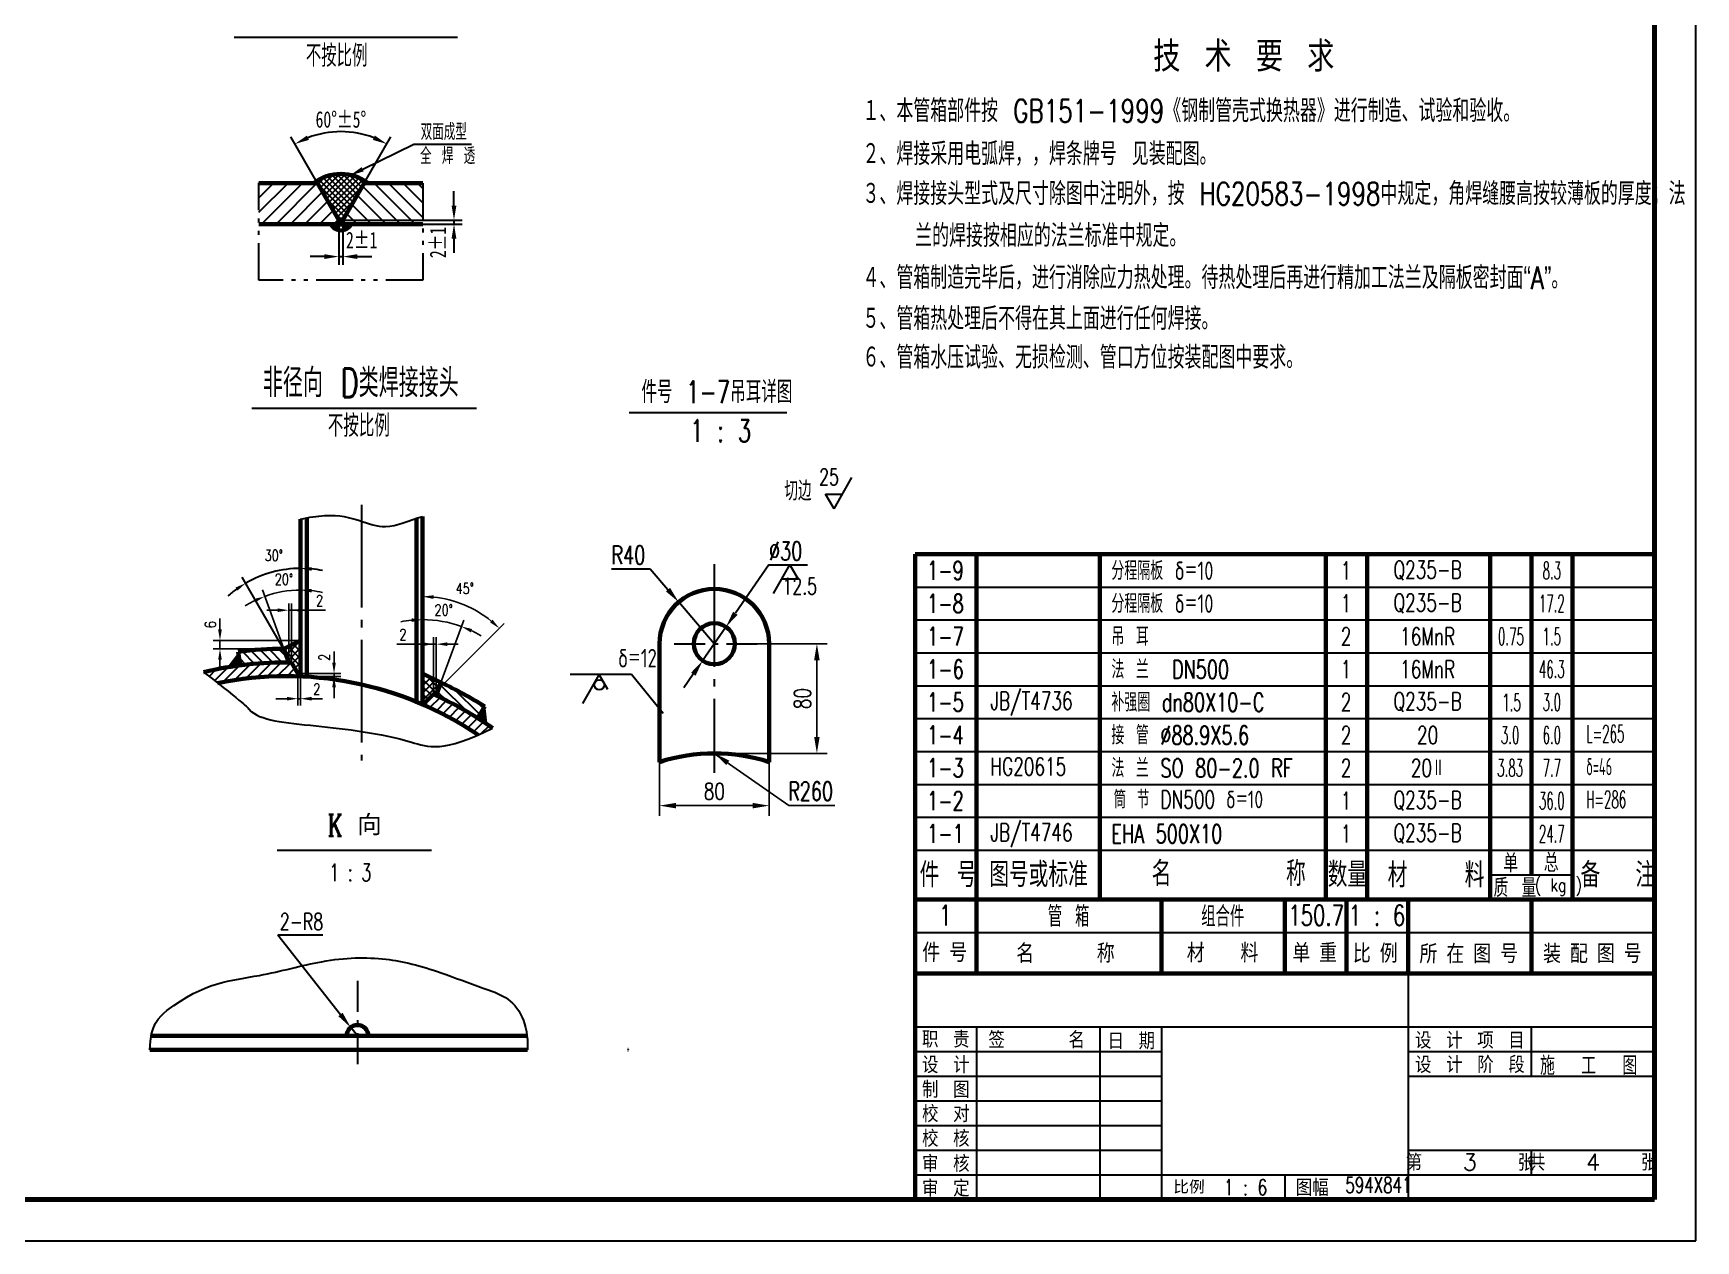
# Model space of a CAD drawing. Extents: x 0 to 25472, y -20 to 7186.
# Drawn here: x 13158 to 15586, y -20 to 1742 of the extents above; entities that cross this region are included whole.
import ezdxf
from ezdxf.enums import TextEntityAlignment as Align

# ---------------------------------------------------------------- set-up
doc = ezdxf.new("R2010")
doc.units = 0
doc.header["$LTSCALE"] = 60
doc.header["$MEASUREMENT"] = 0
doc.header["$PDMODE"] = 1
for name, pattern in [('JXX-S', [1.7000000000000002, 0.9, -0.2, 0.1, -0.2, 0.1, -0.2]), ('XX-S', [0.5, 0.3, -0.2]), ('ZXX-L', [3.28, 2.5, -0.3, 0.18, -0.3]), ('ZXX-S', [1.2699999999999998, 0.75, -0.2, 0.12, -0.2])]:
    doc.linetypes.add(name, pattern=pattern)
doc.layers.get('Defpoints').update_dxf_attribs({"linetype": 'CONTINUOUS'})
for name, color, linetype, lineweight in [('A 粗实线', 1, 'CONTINUOUS', 60), ('B 细实线', 7, 'CONTINUOUS', 30), ('C 文 字', 2, 'CONTINUOUS', 30), ('D 短中心线', 3, 'ZXX-S', 30), ('E 长中心线', 3, 'ZXX-L', 30), ('F 短虚线', 6, 'XX-S', 40), ('H 短双点线', 3, 'JXX-S', 30)]:
    doc.layers.add(name, color=color, linetype=linetype, lineweight=lineweight)
doc.styles.add('HZ', font='txt', dxfattribs={"width": 0.75, "bigfont": 'hztxt'})
doc.styles.add('HZTXT', font='TXT.SHX', dxfattribs={"width": 0.75, "bigfont": 'HZTXT'})
doc.styles.add('ROMANC', font='romanc', dxfattribs={"width": 0.7, "height": 6})
doc.styles.add('TXT', font='txt', dxfattribs={"width": 0.7})
doc.styles.add('标题中文', font='SimSun.ttf', dxfattribs={"width": 0.7})
doc.dimstyles.new('通用标注4.0', dxfattribs={"dimtxt": 4, "dimasz": 4, "dimexe": 2.5, "dimexo": 0, "dimgap": 1.5, "dimtad": 1, "dimdec": 0, "dimzin": 0, "dimdsep": 46, "dimtxsty": 'HZTXT', "dimcen": 0, "dimadec": 0, "dimazin": 0, "dimtfac": 0.375, "dimtdec": 0, "dimtmove": 2, "dimatfit": 3, "dimfxl": 0, "dimtzin": 0, "dimarcsym": 0})
pattern_1 = [(135, (10989.6346535038, -420.0198356183307), (-5.303300858899107, -5.303300858899106), []), (225, (10989.6346535038, -420.0198356183307), (5.303300858899106, -5.303300858899107), [])]

# ---------------------------------------------------------------- blocks, each defined once
blk = doc.blocks.new('*D16')
at = {"layer": 'C 文 字', "color": 0, "lineweight": -2}
for p, q in [((13515.18637064799, 899.9055994621824), (13499.18637064799, 899.9055994621824)), ((13531.18637064799, 831.9165496245694), (13531.18637064799, 909.9055994621824)), ((13535.18636664798, 899.9055994621824), (13531.18637064799, 899.9055994621824)), ((13535.18636664798, 899.9055994621824), (13531.18637064799, 899.9055994621824)), ((13535.18636664798, 823.7436593440864), (13535.18636664798, 909.9055994621824)), ((13584.84756715367, 899.9055994621824), (13535.18636664798, 899.9055994621824)), ((13551.18636664798, 899.9055994621824), (13567.18636664798, 899.9055994621824))]:
    blk.add_line(p, q, dxfattribs=at)
at = {"layer": 'C 文 字', "color": 0}
for points in [[(13515.18637064799, 902.572266128849), (13515.18637064799, 897.2389327955158), (13531.18637064799, 899.9055994621824)], [(13551.18636664798, 902.572266128849), (13551.18636664798, 897.2389327955158), (13535.18636664798, 899.9055994621824)]]:
    blk.add_solid(points, dxfattribs=at)
at = {"layer": 'Defpoints', "color": 0}
for p in [(13531.18637064799, 899.9055994621824), (13531.18637064799, 831.9165496245694), (13535.18636664798, 823.7436593440864)]:
    blk.add_point(p, dxfattribs=at)
at = {"layer": 'C 文 字', "color": 0, "insert": (13576.18090048701, 913.9055994621824), "char_height": 16, "attachment_point": 5, "style": 'HZTXT'}
blk.add_mtext('2', dxfattribs=at)
blk = doc.blocks.new('*D17')
at = {"layer": 'C 文 字', "color": 0, "lineweight": -2}
blk.add_line((13523.90685467712, 843.7872689266551), (13492.71323728122, 929.4910283530762), dxfattribs=at)
for start, end in [(89.99999999999993, 109.9999999999871), (78.03277887904967, 84.01638943952479), (115.9836105604623, 121.9672211209374)]:
    blk.add_arc((13548.55722150529, 776.0609426849521), 153.2768867970796, start, end, dxfattribs=at)
at = {"layer": 'C 文 字', "color": 0}
for points in [[(13564.39623199173, 925.8397074256375), (13564.67459533508, 931.1657714783431), (13548.55722150529, 929.3378294820315)], [(13480.3628684766, 916.2993392430805), (13482.4460656469, 911.3896820255072), (13496.13343871447, 920.0941021452165)]]:
    blk.add_solid(points, dxfattribs=at)
at = {"layer": 'Defpoints', "color": 0}
for p in [(13548.55722150529, 979.5017952131253), (13513.20913879191, 925.2062311613), (13523.90685467712, 843.7872689266551), (13531.18637064798, 823.7869631721439), (13548.55722150529, 803.3584531381448)]:
    blk.add_point(p, dxfattribs=at)
at = {"layer": 'C 文 字', "color": 0, "insert": (13524.27986413021, 945.0751829929007), "char_height": 16, "attachment_point": 5, "style": 'HZTXT'}
blk.add_mtext('20°', dxfattribs=at)
blk = doc.blocks.new('*D18')
at = {"layer": 'C 文 字', "color": 0, "lineweight": -2}
for p, q in [((13689.23007170495, 850.3918129746901), (13742.66783011629, 850.3918129746901)), ((13726.66783011629, 850.3918129746901), (13710.66783011629, 850.3918129746901)), ((13742.66783011629, 777.220567587249), (13742.66783011629, 860.3918129746901)), ((13742.66783011629, 850.3918129746901), (13746.54415453574, 850.3918129746901)), ((13742.66783011629, 850.3918129746901), (13746.54415453574, 850.3918129746901)), ((13746.54415453574, 775.4400434140719), (13746.54415453574, 860.3918129746901)), ((13762.54415453574, 850.3918129746901), (13778.54415453574, 850.3918129746901))]:
    blk.add_line(p, q, dxfattribs=at)
at = {"layer": 'C 文 字', "color": 0}
for points in [[(13726.66783011629, 853.0584796413567), (13726.66783011629, 847.7251463080235), (13742.66783011629, 850.3918129746901)], [(13762.54415453574, 853.0584796413567), (13762.54415453574, 847.7251463080235), (13746.54415453574, 850.3918129746901)]]:
    blk.add_solid(points, dxfattribs=at)
at = {"layer": 'Defpoints', "color": 0}
for p in [(13746.54415453574, 850.3918129746901), (13742.66783011629, 777.220567587249), (13746.54415453574, 775.4400434140719)]:
    blk.add_point(p, dxfattribs=at)
at = {"layer": 'C 文 字', "color": 0, "insert": (13697.89673837162, 864.3918129746901), "char_height": 16, "attachment_point": 5, "style": 'HZTXT'}
blk.add_mtext('2', dxfattribs=at)
blk = doc.blocks.new('*D19')
at = {"layer": 'C 文 字', "color": 0, "lineweight": -2}
blk.add_line((13753.40876601259, 794.3004084400427), (13786.64337727552, 885.6117524293381), dxfattribs=at)
for start, end in [(95.53528048627113, 101.0705609725416), (70.00000000000622, 90.00000000000064), (58.92943902746524, 64.46471951373574)]:
    blk.add_arc((13726.55704350529, 720.5259071777537), 165.6806870671279, start, end, dxfattribs=at)
at = {"layer": 'C 文 字', "color": 0}
for points in [[(13710.44694468464, 888.097579993098), (13710.70446816201, 882.770467632442), (13726.55704350529, 886.2065942448817)], [(13796.94449939633, 867.5640233086956), (13799.0084720408, 872.481793267461), (13783.22317584227, 876.2148262214787)]]:
    blk.add_solid(points, dxfattribs=at)
at = {"layer": 'Defpoints', "color": 0}
for p in [(13726.55704350529, 983.4537853818474), (13764.76563941847, 881.7406498825667), (13753.40876601259, 794.3004084400427), (13726.55704350529, 762.492396251057), (13746.54415453574, 775.4400434140694)]:
    blk.add_point(p, dxfattribs=at)
at = {"layer": 'C 文 字', "color": 0, "insert": (13757.47337627216, 900.2710042456474), "char_height": 16, "attachment_point": 5, "style": 'HZTXT'}
blk.add_mtext('20°', dxfattribs=at)
blk = doc.blocks.new('*D20')
at = {"layer": 'C 文 字', "color": 0, "lineweight": -2}
blk.add_line((13742.66783011629, 777.2205675872492), (13845.90122289458, 880.4539603655212), dxfattribs=at)
blk.add_arc((13726.55704350529, 761.1097809762523), 158.7781570826126, 50.77611433509142, 84.2238856649018, dxfattribs=at)
at = {"layer": 'C 文 字', "color": 0}
for points in [[(13742.40236223287, 916.4185021490221), (13742.67108097511, 921.7450615152557), (13726.55704350529, 919.8879380588642)], [(13828.74899450503, 886.0904223103798), (13825.17256110164, 882.1339632172521), (13838.83015508272, 873.3828925536573)]]:
    blk.add_solid(points, dxfattribs=at)
at = {"layer": 'Defpoints', "color": 0}
for p in [(13726.55704350529, 983.4537853818465), (13805.9461220466, 898.6156985758644), (13742.66783011629, 777.2205675872492), (13726.55704350529, 762.4923962510575), (13730.55703950529, 765.1097769762528)]:
    blk.add_point(p, dxfattribs=at)
at = {"layer": 'C 文 字', "color": 0, "insert": (13788.19850169597, 931.6416443554263), "char_height": 16, "attachment_point": 5, "style": 'HZTXT'}
blk.add_mtext('45°', dxfattribs=at)
blk = doc.blocks.new('*D21')
at = {"layer": 'C 文 字', "color": 0, "lineweight": -2}
for p, q in [((13544.55722550529, 803.358453138145), (13544.55722550529, 760.7987975162262)), ((13548.55722150529, 803.3584531381448), (13548.55722150529, 760.7987975162262)), ((13528.55722550529, 770.7987975162262), (13512.55722550529, 770.7987975162262)), ((13544.55722550529, 770.7987975162262), (13548.55722150529, 770.7987975162262)), ((13564.55722150529, 770.7987975162262), (13580.55722150529, 770.7987975162262))]:
    blk.add_line(p, q, dxfattribs=at)
at = {"layer": 'C 文 字', "color": 0}
for points in [[(13528.55722550529, 773.4654641828928), (13528.55722550529, 768.1321308495595), (13544.55722550529, 770.7987975162262)], [(13564.55722150529, 773.4654641828928), (13564.55722150529, 768.1321308495595), (13548.55722150529, 770.7987975162262)]]:
    blk.add_solid(points, dxfattribs=at)
at = {"layer": 'Defpoints', "color": 0}
for p in [(13544.55722550529, 803.358453138145), (13548.55722150529, 803.3584531381448), (13548.55722150529, 770.7987975162262)]:
    blk.add_point(p, dxfattribs=at)
at = {"layer": 'C 文 字', "color": 0, "insert": (13572.13210073387, 784.7987975162262), "char_height": 16, "attachment_point": 5, "style": 'HZTXT'}
blk.add_mtext('2', dxfattribs=at)
blk = doc.blocks.new('*D22')
at = {"layer": 'C 文 字', "color": 0, "lineweight": -2}
for p, q in [((13597.3182612052, 823.512855692678), (13597.3182612052, 839.512855692678)), ((13544.55722550529, 807.5128556926782), (13607.3182612052, 807.512855692678)), ((13548.55722150529, 803.3584531381448), (13607.3182612052, 803.3584531381447)), ((13597.3182612052, 803.3584531381447), (13597.3182612052, 807.512855692678)), ((13597.3182612052, 787.3584531381447), (13597.3182612052, 771.3584531381447))]:
    blk.add_line(p, q, dxfattribs=at)
at = {"layer": 'C 文 字', "color": 0}
for points in [[(13594.65159453854, 823.512855692678), (13599.98492787187, 823.512855692678), (13597.3182612052, 807.512855692678)], [(13594.65159453854, 787.3584531381447), (13599.98492787187, 787.3584531381447), (13597.3182612052, 803.3584531381447)]]:
    blk.add_solid(points, dxfattribs=at)
at = {"layer": 'Defpoints', "color": 0}
for p in [(13544.55722550529, 807.5128556926782), (13548.55722150529, 803.3584531381448), (13597.3182612052, 807.512855692678)]:
    blk.add_point(p, dxfattribs=at)
at = {"layer": 'C 文 字', "color": 0, "insert": (13583.3182612052, 831.2257203593047), "char_height": 16, "attachment_point": 5, "rotation": 90, "style": 'HZTXT'}
blk.add_mtext('2', dxfattribs=at)
blk = doc.blocks.new('*D23')
at = {"layer": 'C 文 字', "color": 0, "lineweight": -2}
for p, q in [((13430.75124238783, 871.7872569266549), (13430.75124238783, 887.7872569266549)), ((13548.55722150529, 855.7872569266549), (13420.75124238783, 855.7872569266549)), ((13430.75124238783, 855.7872569266549), (13430.75124238783, 843.7872689266549)), ((13523.90685467714, 843.7872689266549), (13420.75124238783, 843.7872689266549)), ((13430.75124238783, 827.7872689266549), (13430.75124238783, 811.7872689266549))]:
    blk.add_line(p, q, dxfattribs=at)
at = {"layer": 'C 文 字', "color": 0}
for points in [[(13428.08457572116, 871.7872569266549), (13433.41790905449, 871.7872569266549), (13430.75124238783, 855.7872569266549)], [(13428.08457572116, 827.7872689266549), (13433.41790905449, 827.7872689266549), (13430.75124238783, 843.7872689266549)]]:
    blk.add_solid(points, dxfattribs=at)
at = {"layer": 'Defpoints', "color": 0}
for p in [(13548.55722150529, 855.7872569266549), (13430.75124238783, 843.7872689266549), (13523.90685467714, 843.7872689266549)]:
    blk.add_point(p, dxfattribs=at)
at = {"layer": 'C 文 字', "color": 0, "insert": (13416.75124238783, 878.8366847447771), "char_height": 16, "attachment_point": 5, "rotation": 90, "style": 'HZTXT'}
blk.add_mtext('6 ', dxfattribs=at)
blk = doc.blocks.new('*D112')
at = {"layer": 'C 文 字', "color": 0, "lineweight": -2}
for p, q in [((14072.60274502408, 690.9902348792025), (14072.60274502408, 599.7143555159928)), ((14232.60274502408, 690.9902348792023), (14232.60274502408, 599.7143555159928)), ((14096.60274502408, 614.7143555159928), (14208.60274502408, 614.7143555159928))]:
    blk.add_line(p, q, dxfattribs=at)
at = {"layer": 'C 文 字', "color": 0}
for points in [[(14096.60274502408, 618.7143555159928), (14096.60274502408, 610.7143555159928), (14072.60274502408, 614.7143555159928)], [(14208.60274502408, 618.7143555159928), (14208.60274502408, 610.7143555159928), (14232.60274502408, 614.7143555159928)]]:
    blk.add_solid(points, dxfattribs=at)
at = {"layer": 'Defpoints', "color": 0}
for p in [(14072.60274502408, 690.9902348792025), (14232.60274502408, 690.9902348792023), (14232.60274502408, 614.7143555159928)]:
    blk.add_point(p, dxfattribs=at)
at = {"layer": 'C 文 字', "color": 0, "insert": (14152.60274502408, 635.7143555159928), "char_height": 24, "attachment_point": 5, "style": 'HZTXT'}
blk.add_mtext('80', dxfattribs=at)
blk = doc.blocks.new('*D113')
at = {"layer": 'C 文 字', "color": 0, "lineweight": -2}
for p, q in [((14215.53370094029, 850.990234879202), (14317.34763995172, 850.990234879202)), ((14302.34763995172, 826.990234879202), (14302.34763995172, 714.9902348792023)), ((14152.60274502408, 690.9902348792023), (14317.34763995172, 690.9902348792023))]:
    blk.add_line(p, q, dxfattribs=at)
at = {"layer": 'C 文 字', "color": 0}
for points in [[(14298.34763995172, 826.990234879202), (14306.34763995172, 826.990234879202), (14302.34763995172, 850.990234879202)], [(14298.34763995172, 714.9902348792023), (14306.34763995172, 714.9902348792023), (14302.34763995172, 690.9902348792023)]]:
    blk.add_solid(points, dxfattribs=at)
at = {"layer": 'Defpoints', "color": 0}
for p in [(14215.53370094029, 850.990234879202), (14152.60274502408, 690.9902348792023), (14302.34763995172, 690.9902348792023)]:
    blk.add_point(p, dxfattribs=at)
at = {"layer": 'C 文 字', "color": 0, "insert": (14281.34763995172, 770.9902348792044), "char_height": 24, "attachment_point": 5, "rotation": 90, "style": 'HZTXT'}
blk.add_mtext('80', dxfattribs=at)

msp = doc.modelspace()

# ---------------------------------------------------------------- hatches: boundary and pattern name
at = {"layer": 'B 细实线'}
h = msp.add_hatch(dxfattribs=at)
h.set_pattern_fill('ANSI37', color=256, scale=60, angle=90, style=0)
h.set_pattern_definition(pattern_1)
h.paths.add_polyline_path([(13548.55722150529, 855.7872569266566), (13523.90685467713, 843.7872689266482), (13531.18637064799, 823.7869631721444, -0.001923196726874947), (13535.18636664798, 823.7436593440864), (13544.55722550529, 807.5128556926865), (13544.55722550529, 803.5105640694455, -0.002001453606349185), (13548.55722150529, 803.358453138145)])
h = msp.add_hatch(dxfattribs=at)
h.set_pattern_fill('ANSI31', color=256, scale=80, angle=90, style=0)
h.set_pattern_definition([(135, (10989.6346535038, -420.0198356183307), (-7.071067811865476, -7.071067811865475), [])])
h.paths.add_polyline_path([(13531.18637064799, 823.7869631721444), (13523.90685467712, 843.7872689266549, 0.03081860469898499), (13457.55731250529, 839.2433531150328), (13460.14990250529, 819.4121232718708, -0.03425704250480791)])
h.paths.add_polyline_path([(13753.40876601259, 794.3004084400425), (13746.54415453574, 775.4400434140713, -0.03306976694591406), (13806.81622250529, 742.4502143616714), (13817.55695250529, 759.321370785208, 0.03386530782387599)])
h = msp.add_hatch(dxfattribs=at)
h.set_pattern_fill('ANSI31', color=256, scale=80, style=0)
h.set_pattern_definition([(45, (10989.6346535038, -420.0198356183307), (-7.071067811865475, 7.071067811865476), [])])
edge = h.paths.add_edge_path()
edge.add_line((13544.55722550529, 803.5105640694454), (13544.55722550529, 807.5128556926854))
edge.add_line((13544.55722550529, 807.5128556926854), (13535.18636664798, 823.7436593440864))
edge.add_arc((13527.55724250529, 303.8001473496751), 519.999479999997, 89.15936012503435, 103.4202603102208)
edge.add_spline(control_points=[(13406.86959005402, 809.6004535437976), (13414.60204922209, 803.6196921747005), (13421.39428393448, 798.3346509567989), (13427.36635696012, 793.6585824652926)], knot_values=[41.38634881743771, 41.38634881743771, 41.38634881743771, 41.38634881743771, 43.61918968253249, 43.61918968253249, 43.61918968253249, 43.61918968253249], degree=3, periodic=0)
edge.add_arc((13527.55724250529, 303.800147349671), 499.9995000000007, 88.05156797562358, 101.55929656733218, ccw=False)
edge = h.paths.add_edge_path()
edge.add_spline(control_points=[(13807.71522117065, 717.9390213887896), (13814.13603396162, 720.8051708221687), (13821.03083492279, 724.1073319385496), (13828.45643484005, 727.8981728727301)], knot_values=[281.9264439888966, 281.9264439888966, 281.9264439888966, 281.9264439888966, 286.7274953030509, 286.7274953030509, 286.7274953030509, 286.7274953030509], degree=3, periodic=0)
edge.add_arc((13527.55724250528, 303.8001473496793), 519.9994800000011, 54.6441515182886, 65.56412127476358)
edge.add_line((13742.66783011629, 777.220567587249), (13730.55703950529, 765.1097769762536))
edge.add_line((13730.55703950529, 765.1097769762536), (13730.55703950529, 760.7362286763807))
edge.add_arc((13527.55724250529, 303.8001473496705), 499.9995000000008, 55.92231012737949, 66.04619252368929, ccw=False)
h = msp.add_hatch(dxfattribs=at)
h.set_pattern_fill('ANSI37', color=256, scale=60, angle=90, style=0)
h.set_pattern_definition(pattern_1)
h.paths.add_polyline_path([(13726.55704350529, 762.4923962510582, -0.002184279791076343), (13730.55703950529, 760.7362286763812), (13730.55703950529, 765.1097769762536), (13742.66783011629, 777.220567587249, -0.002050825777576974), (13746.54415453574, 775.4400434140737), (13753.40876601259, 794.3004084400426), (13726.55704350529, 807.3826295233741)])

# ---------------------------------------------------------------- linework, layer by layer
at = {"layer": 'A 粗实线', "color": 5, "lineweight": 120}
for p, q in [((15525.64619232877, 39.66593272114551), (15525.64619232877, 3483.665932721146)), ((10689.64619232877, 39.66593272114551), (15525.64619232877, 39.66593272114551))]:
    msp.add_line(p, q, dxfattribs=at)
at = {"layer": 'A 粗实线'}
for p, q in [((13573.24582406784, 1523.253889366417), (13487.65511111455, 1523.253889366417)), ((13604.33844359455, 1469.400043606417), (13573.24582406784, 1523.253889366417)), ((13610.32205814665, 1469.400043606417), (13641.41467767337, 1523.253889366417)), ((13641.41467767337, 1523.253889366417), (13727.00539062665, 1523.253889366417)), ((13487.65511111455, 1463.416278401171), (13604.33844359455, 1463.416278401171)), ((13604.33844359455, 1463.416278401171), (13604.33844359455, 1469.400043606417)), ((13610.32205814665, 1463.416278401171), (13610.32205814665, 1469.400043606417)), ((13727.00539062665, 1463.416278401171), (13610.32205814665, 1463.416278401171)), ((13548.55722150529, 1032.829022792386), (13548.55722150529, 803.358453138145)), ((13557.55721250529, 1034.726505874376), (13557.55721250529, 803.358453138145)), ((13717.55705250529, 1034.171675742107), (13717.55705250529, 766.2929280503156)), ((13726.55704350529, 1036.781012961105), (13726.55704350529, 762.4923962510572)), ((14445.64619232877, 477.6659327168263), (14445.64619232877, 981.6659327168262)), ((14445.64619232877, 981.6659327168263), (15525.64619232877, 981.6659327168263)), ((14535.64619232877, 477.6659327168263), (14535.64619232877, 981.6659327168262)), ((14715.64619232877, 477.6659327168263), (14715.64619232877, 981.6659327168262)), ((15045.64619232877, 477.6659327168263), (15045.64619232877, 981.6659327168262)), ((15105.64619232877, 477.6659327168263), (15105.64619232877, 981.6659327168262)), ((15285.64619232877, 477.6659327168263), (15285.64619232877, 981.6659327168262)), ((15345.64619232877, 513.6659327168263), (15345.64619232877, 981.6659327168262)), ((15405.64619232877, 477.6659327168263), (15405.64619232877, 981.6659327168262)), ((13523.90685467714, 843.7872689266549), (13548.55722150529, 855.7872569266549)), ((14072.60274502408, 850.990234879202), (14072.60274502408, 678.3765724162619)), ((14232.60274502408, 850.990234879202), (14232.60274502408, 678.3765724162619)), ((13445.71333042626, 817.3184364649385), (13458.26273195458, 833.8474612714349)), ((13457.55731250529, 839.2433531150316), (13460.14990250529, 819.4121232718705)), ((13531.18637064799, 823.7869631721444), (13523.90685467712, 843.7872689266549)), ((13544.55722550529, 807.5128556926854), (13535.18636664798, 823.7436593440864)), ((13544.55722550529, 807.5128556926782), (13544.55722550529, 803.358453138145)), ((13753.40876601259, 794.3004084400425), (13726.55704350529, 807.3826295233737)), ((13730.55703950529, 765.1097769762521), (13742.66783011629, 777.220567587249)), ((13746.54415453574, 775.4400434140696), (13753.40876601259, 794.3004084400425)), ((13730.55703950529, 765.1097769762521), (13730.55703950529, 760.7362286763812)), ((13817.55695250529, 759.321370785208), (13806.81622250528, 742.4502143616689)), ((13815.48871844178, 756.0726623262897), (13818.013840791, 735.1172275964034)), ((14445.64619232877, 477.6659327168263), (15525.64619228557, 477.6659327168263)), ((14445.64619232877, 477.6659327168263), (14445.64619232877, 369.6659327211455)), ((14535.64619232517, 477.6659327168263), (14535.64619232517, 369.6659327211455)), ((14805.64619231437, 477.6659327168263), (14805.64619231437, 369.6659327211455)), ((14985.64619230717, 477.6659327168263), (14985.64619230717, 369.6659327211455)), ((15075.64619230357, 477.6659327168263), (15075.64619230357, 369.6659327211455)), ((15165.64619229997, 477.6659327168263), (15165.64619229997, 369.6659327211455)), ((15345.64619229277, 477.6659327168263), (15345.64619229277, 369.6659327211455)), ((14445.64619232877, 369.6659327211455), (15525.64619232877, 369.6659327211455)), ((14445.64619232877, 369.6659327211455), (14445.64619232877, 39.66593272114551)), ((13330.30885145705, 278.4860071373041), (13880.47943893124, 278.4860071373041)), ((13328.24743188787, 258.4860071373041), (13879.99385292962, 258.4860071373041)), ((14026.07359859228, 258.4860071373041), (14026.84667665137, 258.4860071373041))]:
    msp.add_line(p, q, dxfattribs=at)
msp.add_circle((14152.60274502408, 850.990234879202), 30, dxfattribs=at)
for centre, radius, start, end in [((13607.3302508706, 1469.829542050792), 66.78044099240186, 53.13010406494063, 126.8698959350594), ((13607.3302508706, 1470.359526445177), 16.01322996901236, 205.6958918231866, 334.304108176825), ((14152.60274502408, 850.990234879202), 80, 0, 180), ((13527.55724250529, 303.8001473496718), 539.99946, 90.38732151532362, 97.44819056104078), ((13527.55724250529, 303.8001473496718), 519.99948, 89.15936012503427, 103.4202603102267), ((13527.55724250529, 303.8001473496718), 499.9995, 55.92231012737924, 101.5592965673322), ((13527.55724250529, 303.8001473496718), 519.99948, 54.64415151829019, 65.56412127476564), ((13527.55724250529, 303.8001473496718), 539.99946, 57.51783600790147, 65.2762278279485), ((14152.60274502408, 430.9902348792023), 260, 72.07978686060812, 107.9202131393927), ((13631.50013551625, 278.4860071373041), 16, 0, 180)]:
    msp.add_arc(centre, radius, start, end, dxfattribs=at)
for points in [[(13445.71333042626, 817.3184364649385), (13458.26273195458, 833.8474612714349), (13460.14990250529, 819.412123271871)], [(13806.81622250528, 742.4502143616689), (13815.48871844178, 756.0726623262897), (13818.013840791, 735.1172275964034)]]:
    msp.add_solid(points, dxfattribs=at)
at = {"layer": 'B 细实线'}
for p, q in [((15585.64619232877, -20.33406727885449), (15585.64619232877, 3543.665932721146)), ((13451.65717471424, 1736.263900978971), (13777.51053902449, 1736.263900978971)), ((13573.24582406784, 1523.253889366417), (13534.21790691377, 1590.852035252562)), ((13639.14464660568, 1543.556963148204), (13713.61012445921, 1580.161136807943)), ((13641.41467767337, 1523.253889366417), (13680.44259482743, 1590.852035252564)), ((13713.6101244592, 1580.161136807957), (13798.01417369339, 1580.161136807956)), ((13583.08440629005, 1530.975246954837), (13574.02176998188, 1521.909816715458)), ((13577.11941794601, 1516.544756619415), (13594.97099486999, 1534.401811839884)), ((13605.27194531549, 1536.242245543809), (13580.21684677827, 1511.179641740407)), ((13622.23669560458, 1490.036485156752), (13581.89189071134, 1530.393232736336)), ((13583.3144947424, 1505.8145268614), (13613.07457343226, 1535.583644740458)), ((13620.25355227724, 1534.301038576054), (13586.41192357467, 1500.449425678133)), ((13587.65264816245, 1533.094252034994), (13625.33412443685, 1495.401586340018)), ((13589.50957153879, 1495.084338190606), (13627.41828755137, 1533.004271015237)), ((13633.10497843401, 1530.229157756629), (13592.60700037106, 1489.719237007341)), ((13628.43177240098, 1500.766687523285), (13594.83162700743, 1534.376858199397)), ((13602.01038672055, 1535.659464363802), (13631.52920123324, 1506.131775010809)), ((13634.62684919737, 1511.496889889817), (13609.99752386291, 1536.133391792664)), ((13620.29847430841, 1534.292958088739), (13637.72427802963, 1516.862004768825)), ((13640.82192599376, 1522.227092256351), (13632.55298528024, 1530.498525594767)), ((13508.94596257143, 1523.253889366417), (13487.65511111455, 1501.956559823949)), ((13487.65511111455, 1480.797639442159), (13530.09876095689, 1523.253861974934)), ((13551.25134021051, 1523.253861974934), (13491.43141044716, 1463.416278401171)), ((13512.58420883263, 1463.416278401171), (13572.40391946412, 1523.253889366417)), ((13580.68140632015, 1510.374879986853), (13533.73678808624, 1463.416278401171)), ((13572.10699579466, 1523.253889366417), (13570.51828981419, 1524.84297882764)), ((13616.04161880819, 1479.306282790218), (13574.80253679684, 1520.557554011256)), ((13576.20519982869, 1527.61811947773), (13619.13904764046, 1484.671383973485)), ((13595.70464833518, 1484.354149519815), (13638.79166931665, 1527.454017106539)), ((13639.17405441125, 1519.372927179473), (13598.80207716745, 1478.989034640807)), ((13631.21956791594, 1505.595285436094), (13673.38601595618, 1463.416292096911)), ((13694.53859520979, 1463.416292096911), (13638.9634686944, 1519.00801785065)), ((13644.47836019929, 1524.678876456451), (13643.05400311335, 1523.253889366417)), ((13655.87146383191, 1523.253889366417), (13715.69139359526, 1463.416292096911)), ((13727.00539062665, 1473.257723033303), (13677.02426221738, 1523.253889366417)), ((13698.17684147099, 1523.253889366417), (13727.00539062665, 1494.416643415091)), ((13727.00539062665, 1515.575591188364), (13719.3294207246, 1523.253889366417)), ((13772.46981194839, 1490.400043606417), (13772.46981194839, 1511.400043606417)), ((13554.88936733985, 1463.416278401171), (13588.4253070986, 1496.962120180816)), ((13596.16920787705, 1483.54937407052), (13576.04216572532, 1463.416278401171)), ((13586.36875459836, 1500.524327686815), (13612.94397084407, 1473.941181606951)), ((13601.89972513157, 1473.623947153283), (13627.60783660972, 1499.339714550775)), ((13652.23343670257, 1463.416278401171), (13623.47566713749, 1492.1825393258)), ((13600.27682275114, 1463.416278401171), (13595.95286582303, 1459.091046356031)), ((13597.19474497893, 1463.416264705428), (13603.91310865551, 1470.136627960223)), ((13610.32205814665, 1468.100235591052), (13597.9349723999, 1480.491115058117)), ((13607.02634289328, 1454.349180603141), (13597.96192430375, 1463.416278401171)), ((13600.98225405991, 1455.658286003238), (13610.32205814665, 1465.000874798073)), ((13616.04161880819, 1479.306515617818), (13604.33844359455, 1467.599765815722)), ((13604.33844359455, 1465.501388014057), (13614.0243205678, 1455.812603577116)), ((13604.33844359455, 1463.416278401171), (13604.33844359455, 1404.072432969653)), ((13617.19893410587, 1463.416278401171), (13608.15275981288, 1454.367434240586)), ((13610.32205814665, 1469.400043606417), (13636.58888525992, 1469.400043606417)), ((13610.32205814665, 1463.416278401171), (13610.32205814665, 1404.072432969653)), ((13618.95388106003, 1459.345228680017), (13614.88403607595, 1463.416278401171)), ((13615.73176635904, 1478.769793215503), (13631.0806383171, 1463.416278401171)), ((13636.58888525992, 1469.400043606417), (13784.46981194839, 1469.400043606417)), ((13727.00539062665, 1463.416278401171), (13784.46981194839, 1463.416278401171)), ((13772.46981194839, 1469.400043606417), (13772.46981194839, 1463.416278401171)), ((13772.46981194839, 1442.416278401171), (13772.46981194839, 1421.416278401171)), ((13583.33844359455, 1416.072432969653), (13562.33844359455, 1416.072432969653)), ((13604.33844359455, 1416.072432969653), (13610.32205814665, 1416.072432969653)), ((13631.32205814665, 1416.072432969653), (13652.32205814665, 1416.072432969653)), ((13477.20567240458, 1194.974715066537), (13805.52449817896, 1194.974715066537)), ((14028.10848878077, 1188.638421181218), (14258.64579518366, 1188.638421181218)), ((14327.71240243294, 1047.930824376766), (14353.61349889614, 1093.42326065432)), ((14314.98002994502, 1069.082318717689), (14339.48562116289, 1069.108341039568)), ((14327.71240243294, 1047.930824376766), (14314.98002994502, 1069.082318717689)), ((14445.64619232877, 933.6659327168263), (15525.64619232877, 933.6659327168263)), ((14445.64619232877, 885.6659327168263), (15525.64619232877, 885.6659327168263)), ((14445.64619232877, 837.6659327168263), (15525.64619232877, 837.6659327168263)), ((14031.50957756114, 806.1274769526426), (13941.92672240509, 806.1274769526426)), ((14077.76716903385, 748.9824605640187), (14031.50957756114, 806.1274769526426)), ((14445.64619232877, 789.6659327168263), (15525.64619232877, 789.6659327168263)), ((14445.64619232877, 789.6659327168263), (15525.64619232877, 789.6659327168263)), ((14445.64619232877, 741.6659327168263), (15525.64619232877, 741.6659327168263)), ((14445.64619232877, 693.6659327168263), (15525.64619232877, 693.6659327168263)), ((14445.64619232877, 645.6659327168263), (15525.64619232877, 645.6659327168263)), ((14445.64619232877, 597.6659327168263), (15525.64619232877, 597.6659327168263)), ((13514.22056385921, 549.814557576763), (13739.44177678415, 549.814557576763)), ((14445.64619232877, 549.6659327168263), (15525.64619232877, 549.6659327168263)), ((15285.64619232877, 513.6659327168263), (15405.64619232877, 513.6659327168263)), ((14445.64619232877, 429.6659327187458), (15525.64619228557, 429.6659327187458)), ((15165.64619232877, 369.6659327211455), (15165.64619232877, 39.66593272114551)), ((14445.64619232877, 291.6659327211455), (15525.64619232877, 291.6659327211455)), ((14535.64619232877, 291.6659327211455), (14535.64619232877, 39.66593272114551)), ((14715.64619232877, 291.6659327211455), (14715.64619232877, 39.66593272114551)), ((14805.64619232877, 291.6659327211455), (14805.64619232877, 39.66593272114551)), ((15345.64619232877, 219.6659327211455), (15345.64619232877, 291.6659327211455)), ((14445.64619232877, 255.6659327211455), (14805.64619232877, 255.6659327211455)), ((15165.64619232877, 255.6659327211455), (15525.64619232877, 255.6659327211455)), ((14445.64619232877, 219.6659327211455), (14805.64619232877, 219.6659327211455)), ((15165.64619232877, 219.6659327211455), (15525.64619232877, 219.6659327211455)), ((14445.64619232877, 183.6659327211455), (14805.64619232877, 183.6659327211455)), ((14445.64619232877, 147.6659327211455), (14805.64619232877, 147.6659327211455)), ((14445.64619232877, 111.6659327211455), (14805.64619232877, 111.6659327211455)), ((15165.64619232877, 111.6659327211455), (15525.64619232877, 111.6659327211455)), ((15345.64619232877, 75.66593272114551), (15345.64619232877, 111.6659327211455)), ((14445.64619232877, 75.66593272114551), (15525.64619232877, 75.66593272114551)), ((14985.64619232877, 75.66593272114551), (14985.64619232877, 39.66593272114551)), ((10539.64619232877, -20.33406727885449), (15585.64619232877, -20.33406727885449))]:
    msp.add_line(p, q, dxfattribs=at)
for points in [[(14238.84439623309, 924.4513781061063), (14263.01194540091, 966.3108011591952), (14275.09571998482, 945.3810896326517), (14250.928170817, 945.3810896326517)], [(13960.50169603056, 763.5792307279826), (13984.66924519838, 805.4386537810715), (13996.7530197823, 784.5089422545279)]]:
    msp.add_lwpolyline(points, dxfattribs=at)
msp.add_circle((13984.66924519838, 790.9460866980571), 7.246283541508037, dxfattribs=at)
at = {"layer": 'B 细实线', "linetype": 'ByBlock'}
msp.add_arc((13607.3302508706, 1464.218095927501), 134.2243804153229, 68.97327739908839, 111.0267226009116, dxfattribs=at)
at = {"layer": 'B 细实线'}
for points, knots in [([(13548.5572215053, 1032.829022792387), (13560.76635003838, 1035.493499114836), (13621.73927371551, 1045.626882808361), (13659.73620484143, 1008.901033583128), (13707.3626876707, 1031.189856205211), (13726.55704350529, 1036.781012961105)], [43.98538046123345, 43.98538046123345, 43.98538046123345, 43.98538046123345, 55.1133442539986, 100.0316991638917, 128.5887617369895, 128.5887617369895, 128.5887617369895, 128.5887617369895]), ([(13406.86959005402, 809.6004535437976), (13468.16695944978, 762.1892831849989), (13482.13139243624, 738.8886087827525), (13558.41524061431, 733.2998595098813), (13693.0636245743, 717.535373876856), (13756.4350633478, 691.1305626822261), (13828.45643484005, 727.8981728727301)], [41.38634881743771, 41.38634881743771, 41.38634881743771, 41.38634881743771, 59.08670368965976, 153.1292461055681, 240.161789622343, 286.7274953030509, 286.7274953030509, 286.7274953030509, 286.7274953030509]), ([(13328.24743188788, 258.4860071373041), (13329.33528245091, 295.3526904648969), (13398.92081081033, 357.4551451375067), (13476.41096160778, 360.3769814279221), (13589.57578165358, 392.9048910938072), (13670.18631568291, 394.4538366540364), (13737.58602227684, 377.8153152555387), (13818.13133221009, 346.4417615005004), (13868.6122030823, 330.9469099813432), (13880.54707185809, 278.5980995184848), (13879.99385292962, 258.486007137304)], [57.74240710505421, 57.74240710505421, 57.74240710505421, 57.74240710505421, 72.8463178588059, 142.6954751175275, 194.2216261106721, 257.6513100286107, 312.8352819377105, 346.4044069752994, 383.2115700939501, 398.3052964148093, 398.3052964148093, 398.3052964148093, 398.3052964148093])]:
    msp.add_open_spline(points, degree=3, knots=knots, dxfattribs=at)
msp.add_open_spline([(14026.07359859227, 258.4860071373025), (14026.53482279974, 258.8899005507575), (14026.81599281304, 258.9367293269523), (14026.84667665137, 258.4860071373042)], degree=3, dxfattribs=at)
at = {"layer": 'B 细实线', "linetype": 'ByBlock'}
for points in [[(13560.67762361059, 1586.346205986877), (13557.66256880793, 1592.663598212863), (13540.2179195313, 1580.459737691891)], [(13656.99793293327, 1592.663598212865), (13653.98287813061, 1586.346205986877), (13674.4425822099, 1580.459737691892)], [(13768.96981194839, 1490.400043606417), (13775.96981194839, 1490.400043606417), (13772.46981194839, 1469.400043606417)], [(13768.96981194839, 1442.416278401171), (13775.96981194839, 1442.416278401171), (13772.46981194839, 1463.416278401171)], [(13583.33844359455, 1419.572432969652), (13583.33844359455, 1412.572432969653), (13604.33844359455, 1416.072432969653)], [(13631.32205814665, 1419.572432969652), (13631.32205814665, 1412.572432969653), (13610.32205814665, 1416.072432969653)]]:
    msp.add_solid(points, dxfattribs=at)
at = {"layer": 'B 细实线'}
msp.add_solid([(13640.68864744892, 1540.415934431994), (13637.60064576243, 1546.697991864416), (13620.29847430841, 1534.292958088741)], dxfattribs=at)
at = {"layer": 'C 文 字'}
for p, q in [((13523.61536635398, 843.7852197476957), (13463.37461767032, 948.1252571537595)), ((14002.44307500189, 960.4321401788068), (14058.86387200941, 960.4321401788068)), ((14058.86387200941, 960.4321401788068), (14084.94893563025, 929.977335563446)), ((14232.17816946443, 966.3108011591952), (14183.27181553884, 895.4357983671404)), ((14232.17816946443, 966.3108011591952), (14288.59896647195, 966.3108011591952)), ((14152.60274502408, 850.9902348792003), (14100.56135318267, 911.749543097851)), ((14135.56437251588, 826.2982551636775), (14169.64111753228, 875.6822145947223)), ((13531.18637064799, 823.7869631721444), (13531.18637064799, 831.9165496245694)), ((14121.93367450932, 806.5446713912596), (14108.30297650275, 786.7910876188415)), ((13515.26499342588, 425.9706607282542), (13606.74063202335, 309.9020378666128)), ((13515.26499342588, 425.9706607282542), (13581.04441461329, 425.9706607282542)), ((13631.50013551626, 278.4860071373059), (13621.59633411909, 291.052419429031))]:
    msp.add_line(p, q, dxfattribs=at)
for start, end in [(90.00000000000006, 120.0000000000061), (78.56219318315641, 84.28109659157825), (125.7189034084279, 131.4378068168498)]:
    msp.add_arc((13548.55722150529, 800.5846593906103), 160.3652076699158, start, end, dxfattribs=at)
for points in [[(13564.4042704069, 957.4883425089631), (13564.67032978029, 962.8150353717319), (13548.55722150529, 960.949867060526)], [(13453.48767241463, 933.023732118251), (13456.38143302229, 928.5437104676323), (13468.37461767032, 939.465003115916)], [(14087.98690104118, 932.5794051555164), (14081.91097021932, 927.3752659713756), (14100.56135318267, 911.749543097851)], [(14179.97955157677, 897.707581368234), (14186.56407950091, 893.164015366047), (14169.64111753228, 875.6822145947223)], [(14118.64141054725, 808.8164543923532), (14125.22593847139, 804.2728883901663), (14135.56437251588, 826.2982551636775)], [(13609.88223509628, 312.3779882159033), (13603.59902895042, 307.4260875173213), (13621.59633411909, 291.052419429031)]]:
    msp.add_solid(points, dxfattribs=at)
at = {"layer": 'D 短中心线'}
for p, q in [((14094.14740500783, 850.990234879202), (14215.53370094029, 850.990234879202)), ((13631.50013551625, 358.7935443203824), (13631.50013551625, 234.487912252669))]:
    msp.add_line(p, q, dxfattribs=at)
at = {"layer": 'Defpoints', "color": 0, "linetype": 'ByBlock'}
for p in [(13487.65511111455, 1523.253889366417), (13573.24582406784, 1523.253889366417), (13641.41467767337, 1523.253889366417), (13487.65511111455, 1463.416278401171), (13604.33844359455, 1469.400043606417), (13604.33844359455, 1463.416278401171), (13610.32205814665, 1469.400043606417), (13610.32205814665, 1463.416278401171), (13636.58888525992, 1469.400043606417), (13727.00539062665, 1463.416278401171)]:
    msp.add_point(p, dxfattribs=at)
at = {"layer": 'E 长中心线'}
for p, q in [((13637.55713250529, 1053.73590463883), (13637.55713250529, 680.3616725457739)), ((14152.60274502408, 967.1863068831663), (14152.60274502408, 662.7890375715288))]:
    msp.add_line(p, q, dxfattribs=at)
at = {"layer": 'H 短双点线'}
for p, q in [((13487.48890200986, 1381.679748585134), (13487.48890200986, 1523.71340718488)), ((13727.00539062665, 1523.253889366417), (13727.00539062665, 1381.679748585133)), ((13727.00539062665, 1381.679748585134), (13487.48890200986, 1381.679748585134))]:
    msp.add_line(p, q, dxfattribs=at)

# ---------------------------------------------------------------- texts
at = {"layer": 'C 文 字', "style": 'HZTXT'}
for s, height, width, p in [('不按比例', 32.13546453, 0.7, (13556.14080186019, 1709.140580883975)), ('双面成型', 24.05363211622801, 0.7, (13723.93157869789, 1598.133981736661)), ('全 焊 透', 24.05363211622801, 0.7, (13722.96245835928, 1563.069369144204)), ('件号 1-7吊耳详图', 32.39254824624, 0.7, (14046.14922310446, 1218.330239840525)), ('不按比例', 32.39254824624, 0.7, (13588.19334240431, 1169.210640092105)), ('1 : 3', 32.39254824624, 0.7, (14117.17078949533, 1161.807851816095)), ('切边', 28.38, 0.7, (14254.88674611487, 1074.094779038746)), ('分程隔板 δ＝10', 27, 0.7, (14732.40713426929, 957.5610550978317)), ('分程隔板 δ＝10', 27, 0.7, (14732.40713426929, 909.5610550978317)), ('吊 耳', 27, 0.7, (14732.40713426929, 861.5610550978317)), ('         δ＝12', 27, 0.7, (13847.30336869441, 829.9439022792776)), ('法 兰  DN500', 27, 0.7, (14732.40713426929, 813.5610550978317)), ('JB/T4736', 25.8, 0.7, (14555.78676465761, 767.6719182748811)), ('补强圈 dn80X10-C', 27, 0.7, (14732.40713426929, 765.5610550978317)), ('接 管 %%c88.9X5.6', 27, 0.7, (14732.40713426929, 717.5610550978317)), ('L=265', 25.20001155826136, 0.5, (15425.78676465761, 719.6719182748811)), ('HG20615', 25.8, 0.7, (14555.78676465761, 671.6719182748811)), ('法 兰 SO 80-2.0 RF', 27, 0.7, (14732.40713426929, 669.5610550978317)), ('δ=46', 25.20001155826136, 0.5, (15425.78676465761, 671.6719182748811)), ('筒 节 DN500 δ＝10', 25.8, 0.7, (14735.78676465761, 623.6719182748811)), ('H=286', 25.20001155826136, 0.5, (15425.78676465761, 623.6719182748811)), ('JB/T4746', 25.8, 0.7, (14555.78676465761, 575.6719182748811)), ('EHA 500X10', 27, 0.7, (14732.40713426929, 573.5610550978317))]:
    msp.add_text(s, height=height, dxfattribs=dict(at, width=width)).set_placement(p, align=Align.MIDDLE_LEFT)
at = {"layer": 'C 文 字'}
for s, height, style, width, p in [('60%%d%%p5%%D', 24, 'TXT', 0.7, (13607.35248273048, 1617.188910128781)), ('%%c30', 27, 'HZTXT', 0.7, (14256.75150839564, 986.3558601900692)), ('R40', 27, 'HZTXT', 0.7, (14027.0164139331, 980.4771992096807)), ('1-9', 27, 'HZTXT', 0.7, (14489.95695914105, 957.7877293313732)), ('Q235-B', 25.8, 'HZTXT', 0.7, (15194.17139693638, 957.7877293313732)), ('1', 25.8, 'HZTXT', 0.7, (15075.08187458054, 957.7877293313732)), ('8.3', 25.20001155826136, 'HZTXT', 0.5, (15375.49253068816, 957.7160834123656)), ('1-8', 27, 'HZTXT', 0.7, (14489.95695914105, 909.7877293313732)), ('1', 25.8, 'HZTXT', 0.7, (15075.08187458054, 909.7877293313732)), ('Q235-B', 25.8, 'HZTXT', 0.7, (15194.17139693638, 909.7877293313732)), ('17.2', 25.20001155826136, 'HZTXT', 0.5, (15375.49253068816, 909.7160834123656)), ('1-7', 27, 'HZTXT', 0.7, (14489.95695914105, 861.7877293313732)), ('2', 25.8, 'HZTXT', 0.7, (15075.08187458054, 861.7877293313732)), ('16MnR', 25.8, 'HZTXT', 0.7, (15194.17139693638, 861.7877293313732)), ('0.75', 25.20001155826136, 'HZTXT', 0.5, (15315.79863138948, 861.7160834123656)), ('1.5', 25.20001155826136, 'HZTXT', 0.5, (15375.49253068816, 861.7160834123656)), ('1-6', 27, 'HZTXT', 0.7, (14489.95695914105, 813.7877293313732)), ('1', 25.8, 'HZTXT', 0.7, (15075.08187458054, 813.7877293313732)), ('16MnR', 25.8, 'HZTXT', 0.7, (15194.17139693638, 813.7877293313732)), ('46.3', 25.20001155826136, 'HZTXT', 0.5, (15375.49253068816, 813.7160834123656)), ('1-5', 27, 'HZTXT', 0.7, (14489.95695914105, 765.7877293313732)), ('2', 25.8, 'HZTXT', 0.7, (15075.08187458054, 765.7877293313732)), ('Q235-B', 25.8, 'HZTXT', 0.7, (15194.17139693638, 765.7877293313732)), ('1.5 ', 25.20001155826136, 'HZTXT', 0.5, (15322.37187711388, 765.303771879016)), ('3.0', 25.20001155826136, 'HZTXT', 0.5, (15375.49253068816, 765.7160834123656)), ('1-4', 27, 'HZTXT', 0.7, (14489.95695914105, 717.7877293313732)), ('2', 25.8, 'HZTXT', 0.7, (15075.08187458054, 717.7877293313732)), ('20', 25.8, 'HZTXT', 0.7, (15194.17139693638, 717.7877293313732)), ('3.0', 25.20001155826136, 'HZTXT', 0.5, (15314.5319039168, 717.7160834123656)), ('6.0', 25.20001155826136, 'HZTXT', 0.5, (15375.49253068816, 717.7160834123656)), ('1-3', 27, 'HZTXT', 0.7, (14489.95695914105, 669.7877293313732)), ('2', 25.8, 'HZTXT', 0.7, (15075.08187458054, 669.7877293313732)), ('20Ⅱ', 25.8, 'HZTXT', 0.7, (15194.17139693638, 669.7877293313732)), ('3.83', 25.20001155826136, 'HZTXT', 0.5, (15314.5319039168, 669.7160834123652)), ('7.7', 25.20001155826136, 'HZTXT', 0.5, (15375.49253068816, 669.7160834123652)), ('R260', 27, 'HZTXT', 0.7, (14293.16195035231, 635.9174136709998)), ('1-2', 27, 'HZTXT', 0.7, (14489.95695914105, 621.7877293313732)), ('1', 25.8, 'HZTXT', 0.7, (15075.08187458054, 621.7877293313732)), ('Q235-B', 25.8, 'HZTXT', 0.7, (15194.17139693638, 621.7877293313732)), ('36.0', 25.20001155826136, 'HZTXT', 0.5, (15375.49253068816, 621.7160834123652)), ('1-1', 27, 'HZTXT', 0.7, (14489.95695914105, 573.7877293313732)), ('1', 25.8, 'HZTXT', 0.7, (15075.08187458054, 573.7877293313732)), ('Q235-B', 25.8, 'HZTXT', 0.7, (15194.17139693638, 573.7877293313732)), ('24.7', 25.20001155826136, 'HZTXT', 0.5, (15375.49253068816, 573.7160834123652)), ('1', 29.9999999988, 'HZTXT', 0.7, (14489.95695913928, 454.6487351144315)), ('管 箱', 29.9999999988, 'HZTXT', 0.7, (14669.85516732107, 454.6487351144315)), ('组合件', 29.9999999988, 'HZTXT', 0.7, (14895.00650188748, 454.6487351144315)), ('150.7', 29.9999999988, 'HZTXT', 0.7, (15031.33667092128, 454.6487351144315)), ('1 : 6', 29.9999999988, 'HZTXT', 0.7, (15120.15783645388, 454.6487351144315)), ('2-R8', 24.3, 'HZTXT', 0.7, (13549.79990773118, 445.4499882876926)), ('施  工  图', 27.00000000000004, 'HZTXT', 0.8, (15429.24335073526, 236.6181163583005)), ('1 : 6', 22.95, 'HZTXT', 0.7, (14928.24695109148, 57.57681373291452))]:
    msp.add_text(s, height=height, dxfattribs=dict(at, style=style, width=width)).set_placement(p, align=Align.MIDDLE)
for s, height, style, width, p in [('１、本管箱部件按 GB151-1999《钢制管壳式换热器》进行制造、试验和验收。', 33, 'HZ', 0.75, (14368.91069120193, 1612.308873073311)), ('２、焊接采用电弧焊，，焊条牌号 见装配图。', 33, 'HZ', 0.75, (14368.91069120193, 1549.45379229398)), ('３、焊接接头型式及尺寸除图中注明外，按 HG20583-1998中规定，角焊缝腰高按较薄板的厚度；法', 33, 'HZ', 0.75, (14368.91069120193, 1491.313522544167)), ('    兰的焊接按相应的法兰标准中规定。', 33, 'HZ', 0.75, (14349.94015231139, 1430.030039034455)), ('４、管箱制造完毕后，进行消除应力热处理。待热处理后再进行精加工法兰及隔板密封面“A”。', 33, 'HZ', 0.75, (14368.91069120193, 1368.74655552474)), ('５、管箱热处理后不得在其上面进行任何焊接。', 33, 'HZ', 0.75, (14368.91069120193, 1309.034688505311)), ('６、管箱水压试验、无损检测、管口方位按装配图中要求。', 33, 'HZ', 0.75, (14368.91069120193, 1252.466035245786)), ('K', 31.682560099008, 'ROMANC', 0.7, (13588.01576532959, 570.1884987371368)), ('件 号', 36, 'HZTXT', 0.8, (14452.34594112598, 495.7039494459614)), ('图号或标准', 36, 'HZTXT', 0.8, (14554.0258647923, 496.0053557347719)), ('名      称', 36, 'HZTXT', 0.8, (14791.19571339906, 497.3910624906903)), ('数量', 36, 'HZTXT', 0.8, (15048.2627206807, 495.9450964627581)), ('材   料', 36, 'HZTXT', 0.8, (15135.73546136102, 495.3039737185873)), ('单', 27, 'HZTXT', 0.8, (15304.66207620842, 517.1153384694103)), ('总', 27, 'HZTXT', 0.8, (15363.81841730239, 517.8967119667777)), ('备  注', 36, 'HZTXT', 0.8, (15417.43379808557, 495.5788138947746)), ('1 : 3', 25.08797248160242, 'ROMANC', 0.7, (13590.22467394971, 504.5529498990172)), ('质 量', 27, 'HZTXT', 0.8, (15290.36366845258, 481.2616945507766)), ('( kg )', 18.93375, 'HZTXT', 0.8, (15350.7496643519, 489.4453017893134)), ('594X841', 22.95000000000003, 'HZTXT', 0.7, (15074.11492139076, 49.5156124825744))]:
    msp.add_text(s, height=height, dxfattribs=dict(at, style=style, width=width)).set_placement(p)
at = {"layer": 'C 文 字', "style": 'TXT', "width": 0.7}
msp.add_text('2%%p1', height=24, rotation=90, dxfattribs=at).set_placement((13749.02687334885, 1436.642428815917), align=Align.MIDDLE_CENTER)
msp.add_text('2%%p1', height=24, dxfattribs=at).set_placement((13637.68210366004, 1440.220930676063), align=Align.MIDDLE_CENTER)
at = {"layer": 'C 文 字', "style": 'HZTXT', "width": 0.7}
msp.add_text('25', height=24, dxfattribs=at).set_placement((14334.5040884244, 1075.233602023), align=Align.BOTTOM_RIGHT)
msp.add_text('12.5', height=24, dxfattribs=at).set_placement((14252.15496350326, 946.9681269222368), align=Align.TOP_LEFT)
at = {"layer": 'C 文 字', "style": '标题中文'}
msp.add_text('向', height=26.13601198756822, dxfattribs=at).set_placement((13631.14504704956, 574.3195008852827))
at = {"layer": 'C 文 字', "style": '标题中文', "oblique": 0.5, "width": 0.8}
for s, p in [('件 号', (14489.02069801351, 389.1164102756702)), ('装 配 图 号', (15434.61310921788, 387.478307857069))]:
    msp.add_text(s, height=24, rotation=0.09586793860254766, dxfattribs=at).set_placement(p, align=Align.CENTER)
for s, p in [('名       称', (14593.38018339759, 387.7930144329293)), ('材    料', (14842.37735648701, 388.4547270760349)), ('单 重', (14996.46083881784, 388.4547123542998)), ('比 例', (15084.93650251761, 387.7930291546645)), ('所 在 图 号', (15182.13066795447, 387.1313165115562))]:
    msp.add_text(s, height=24, rotation=0.09586793860254766, dxfattribs=at).set_placement(p)
at = {"layer": 'C 文 字', "style": 'HZTXT'}
msp.add_text('职 责', height=24.00000000000003, dxfattribs=at).set_placement((14490.56088656032, 273.3284378861899), align=Align.MIDDLE_CENTER)
for s, p in [('签    名', (14623.24443937145, 273.9578930964753)), ('日 期', (14761.38896200879, 272.06952746562)), ('设 计 项 目', (15255.83821644861, 273.1794822724773)), ('设 计', (14490.56088656032, 237.3284378861899)), ('设 计 阶 段', (15255.83821644861, 237.7470696783876)), ('制 图', (14490.56088656032, 201.3284378861899)), ('校 对', (14490.56088656032, 165.9654655455292)), ('校 核', (14490.56088656032, 129.9654655455292)), ('审 核', (14490.56088656032, 93.32845635557806)), ('第      张', (15255.83821644861, 94.98492510818141)), ('3', (15255.83821644861, 94.39985183710905)), ('共      张', (15435.83821644861, 94.98492510818141)), ('4', (15435.83821644861, 94.39985183710905)), ('审 定', (14490.56088656032, 57.32843788618993)), ('图幅', (15025.62647517035, 58.33497352250106))]:
    msp.add_text(s, height=24.00000000000003, dxfattribs=at).set_placement(p, align=Align.MIDDLE)
at = {"layer": 'C 文 字', "style": '标题中文', "oblique": 0.5}
msp.add_text('比例', height=16.8, rotation=0.09586793859171834, dxfattribs=at).set_placement((14845.62647517036, 58.87596036456758), align=Align.MIDDLE)
at = {"layer": 'C 文 字', "insert": (13509.39313674978, 979.8533795382621), "char_height": 16, "attachment_point": 5, "style": 'HZTXT'}
msp.add_mtext('30°', dxfattribs=at)
at = {"layer": 'F 短虚线', "style": 'HZTXT', "width": 0.9}
msp.add_text('技 术 要 求', height=43.99857, dxfattribs=at).set_placement((14793.52932535773, 1685.983495207984))
at = {"layer": 'F 短虚线', "style": 'HZTXT', "width": 0.7}
msp.add_text('非径向 D类焊接接头', height=41.72953075200001, dxfattribs=at).set_placement((13636.36959451073, 1233.913163048858), align=Align.MIDDLE)

# ---------------------------------------------------------------- dimensions: what is measured, and where the dimension line sits
at = {"layer": 'C 文 字'}
for base, line1, line2, picture, middle in [((13513.20913879191, 925.2062311613), ((13548.55722150529, 979.5017952131254), (13548.55722150529, 803.358453138145)), ((13531.18637064799, 823.7869631721444), (13523.90685467712, 843.7872689266549)), '*D17', (13524.27986413022, 945.0751829929009)), ((13764.76563941847, 881.7406498825667), ((13726.55704350529, 983.4537853818472), (13726.55704350529, 762.4923962510572)), ((13746.54415453574, 775.4400434140696), (13753.40876601259, 794.3004084400425)), '*D19', (13757.47337627216, 900.2710042456474)), ((13805.9461220466, 898.6156985758644), ((13726.55704350529, 983.4537853818472), (13726.55704350529, 762.4923962510572)), ((13730.55703950529, 765.1097769762521), (13742.66783011629, 777.220567587249)), '*D20', (13788.19850169597, 931.6416443554253))]:
    dim = msp.add_angular_dim_2l(base=base, line1=line1, line2=line2, dimstyle='通用标注4.0', override={"dimscale": 4, "dimtmove": 1}, dxfattribs=at)
    dim.commit()
    dim.dimension.update_dxf_attribs({"geometry": picture, "text_midpoint": middle, "dimtype": 162})
for base, p1, p2, picture, middle in [((13531.18637064799, 899.9055994621824), (13535.18636664798, 823.7436593440864), (13531.18637064799, 831.9165496245694), '*D16', (13576.18090048701, 913.3831544209181)), ((13746.54415453574, 850.3918129746901), (13742.66783011629, 777.220567587249), (13746.54415453574, 775.4400434140719), '*D18', (13697.89673837162, 855.1844625304595)), ((13548.55722150529, 770.7987975162262), (13544.55722550529, 803.358453138145), (13548.55722150529, 803.3584531381448), '*D21', (13572.13210073387, 770.7987975162262))]:
    dim = msp.add_linear_dim(base=base, p1=p1, p2=p2, text='2', dimstyle='通用标注4.0', override={"dimscale": 4, "dimtmove": 1}, dxfattribs=at)
    dim.commit()
    dim.dimension.update_dxf_attribs({"geometry": picture, "text_midpoint": middle, "dimtype": 160})
for base, p1, p2, text, picture, middle in [((13430.75124238783, 843.7872689266549), (13548.55722150529, 855.7872569266549), (13523.90685467714, 843.7872689266549), '6 ', '*D23', (13430.75124238783, 878.8366847447771)), ((13597.3182612052, 807.512855692678), (13548.55722150529, 803.3584531381448), (13544.55722550529, 807.5128556926782), '2', '*D22', (13597.3182612052, 831.2257203593047))]:
    dim = msp.add_linear_dim(base=base, p1=p1, p2=p2, angle=90, text=text, dimstyle='通用标注4.0', override={"dimscale": 4, "dimtmove": 1}, dxfattribs=at)
    dim.commit()
    dim.dimension.update_dxf_attribs({"geometry": picture, "text_midpoint": middle, "dimtype": 160})
dim = msp.add_linear_dim(base=(14302.34763995172, 690.9902348792023), p1=(14215.53370094029, 850.990234879202), p2=(14152.60274502408, 690.9902348792023), angle=90, text='80', dimstyle='通用标注4.0', override={"dimscale": 6}, dxfattribs=at)
dim.commit()
dim.dimension.update_dxf_attribs({"geometry": '*D113', "text_midpoint": (14281.34763995172, 770.9902348792044)})
dim = msp.add_linear_dim(base=(14232.60274502408, 614.7143555159928), p1=(14072.60274502408, 690.9902348792025), p2=(14232.60274502408, 690.9902348792023), text='80', dimstyle='通用标注4.0', override={"dimscale": 6}, dxfattribs=at)
dim.commit()
dim.dimension.update_dxf_attribs({"geometry": '*D112', "text_midpoint": (14152.60274502408, 635.7143555159928)})

# ---------------------------------------------------------------- leaders
msp.add_leader([(14152.60274502408, 690.9902348792023), (14261.42477618209, 614.7143555159928), (14328.37318919852, 614.7143555159928)], dimstyle='通用标注4.0', override={"dimscale": 6, "dimgap": 1.5, "dimtad": 0}, dxfattribs=at)

doc.saveas('drawing.dxf')
